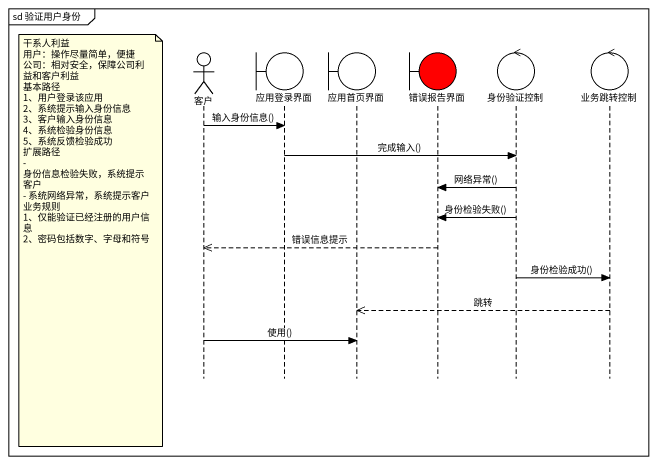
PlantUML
@startuml
mainframe sd 验证用户身份
hide footbox
actor 客户
boundary 应用登录界面
boundary 应用首页界面
boundary 错误报告界面 #FF0000
control 身份验证控制
control 业务跳转控制

客户 -> 应用登录界面 : 输入身份信息()
应用登录界面 -> 身份验证控制 : 完成输入()
身份验证控制 -> 错误报告界面 : 网络异常()
身份验证控制 -> 错误报告界面 : 身份检验失败()
note left of 客户
  干系人利益
  用户：操作尽量简单，便捷
  公司：相对安全，保障公司利益和客户利益
  基本路径
  1、用户登录该应用
  2、系统提示输入身份信息
  3、客户输入身份信息
  4、系统检验身份信息
  5、系统反馈检验成功
  扩展路径
  - 身份信息检验失败，系统提示客户
  - 系统网络异常，系统提示客户
  业务规则
  1、仅能验证已经注册的用户信息
  2、密码包括数字、字母和符号
end note
错误报告界面 -->> 客户 : 错误信息提示
身份验证控制 -> 业务跳转控制 : 身份检验成功()
业务跳转控制 -->> 应用首页界面 : 跳转
客户 -> 应用首页界面 : 使用()
@enduml
